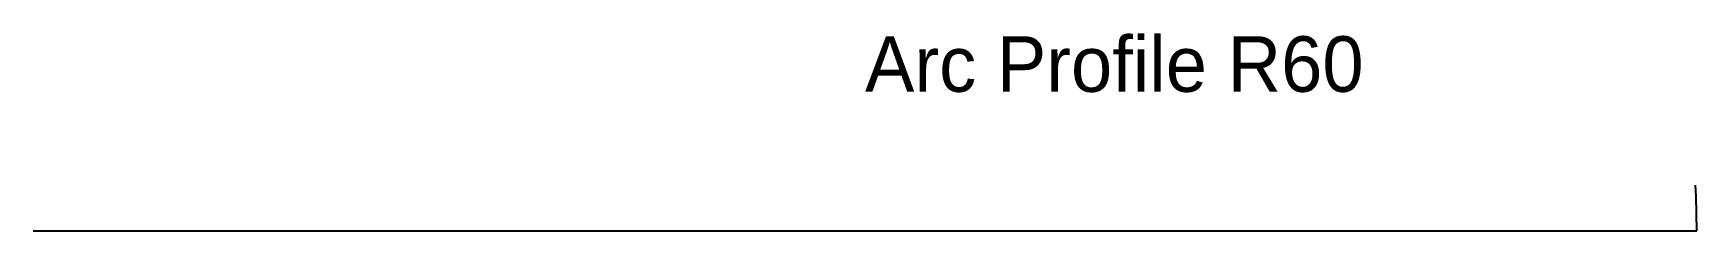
# Model space of a CAD drawing. Header units: metres. Extents: x -10 to 110, y 50 to 64.
import ezdxf

# ---------------------------------------------------------------- set-up
doc = ezdxf.new("R2010")
doc.units = ezdxf.units.M

msp = doc.modelspace()

# ---------------------------------------------------------------- linework, layer by layer
msp.add_line((-10, 50), (110, 50))
msp.add_arc((50, 50), 60, 0, 3.1416)

# ---------------------------------------------------------------- texts
at = {"layer": 'TEXT'}
msp.add_text('Arc Profile R60', height=4, dxfattribs=at).set_placement((50, 60))

doc.saveas('drawing.dxf')
